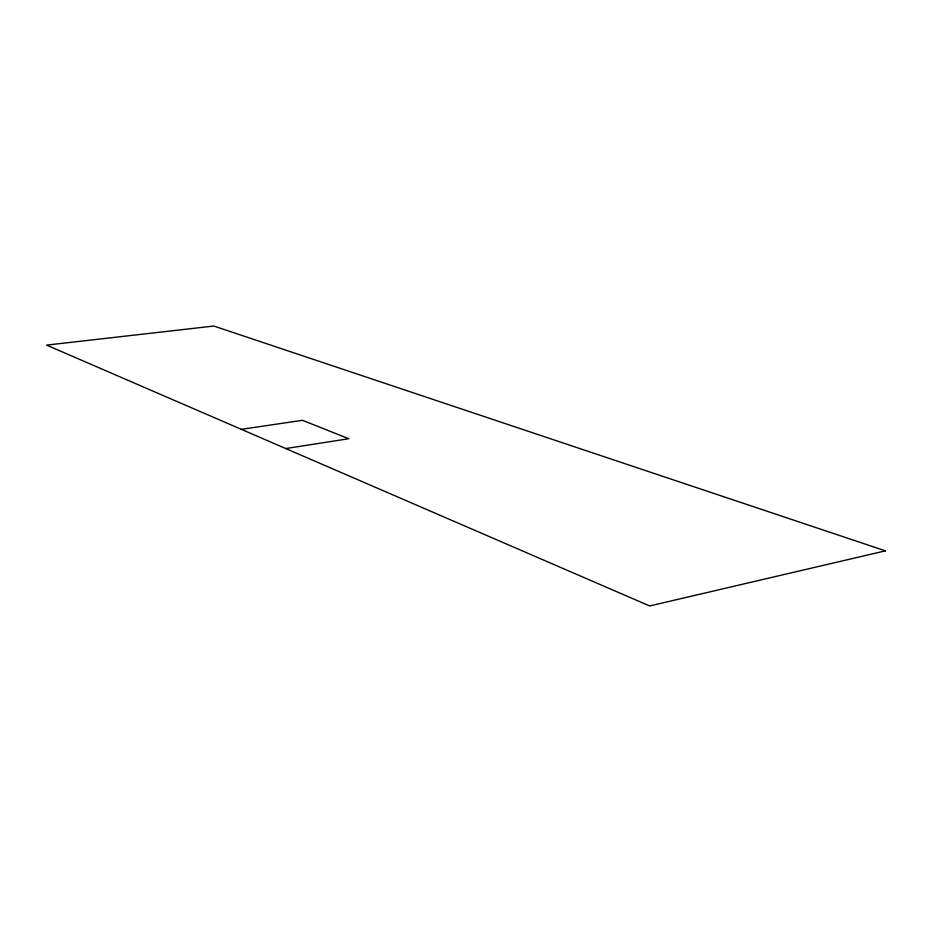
<?xml version="1.0" encoding="UTF-8"?>
<svg xmlns="http://www.w3.org/2000/svg" width="932" height="932" viewBox="0 0 932 932"><rect width="100%" height="100%" fill="white"/><g stroke="black" fill="none" stroke-linecap="round" stroke-linejoin="round"><path stroke-width="1.4" d="M285.751 448.548L348.778 438.727L302.481 420.309L241.33 429.337M885.4 550.847L649.662 605.951L46.6 345.108L213.824 326.049L885.4 550.847"/></g></svg>
